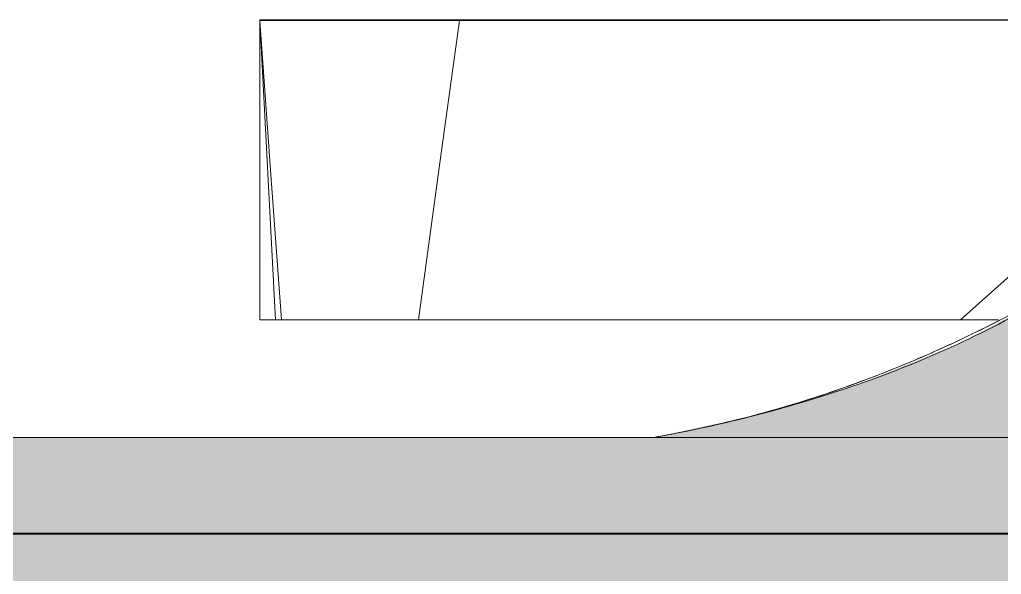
# Model space of a CAD drawing. Header units: metres. Extents: x 15 to 69.3, y -12.4 to 16.4.
# Drawn here: x 17.35642 to 17.39247, y 13.42632 to 13.44669 of the extents above; entities that cross this region are included whole.
import ezdxf

# ---------------------------------------------------------------- set-up
doc = ezdxf.new("R2010")
doc.units = ezdxf.units.M
doc.layers.add('1095_ARQ_BASE_dwg', color=7, linetype='Continuous', lineweight=5, true_color=0x767676)
doc.layers.add('A-FLOR', color=7, linetype='Continuous', lineweight=9, true_color=0x007f00)
for name, color, linetype, lineweight in [('A-WALL', 7, 'Continuous', 9), ('KIRYA - PAREDE', 7, 'Continuous', 40), ('LAYOUT-WC_COZINHA', 7, 'Continuous', 5), ('P-SANR-FIXT', 7, 'Continuous', 5)]:
    doc.layers.add(name, color=color, linetype=linetype, lineweight=lineweight)

# ---------------------------------------------------------------- blocks, each defined once
blk = doc.blocks.new('1095_ARQ_BASE_dwg_A$C245F1D6E-3610876-TÉRREO')
at = {"layer": 'LAYOUT-WC_COZINHA', "color": 253, "true_color": 0xaaaaaa, "flags": 128}
blk.add_lwpolyline([(0.08188877806289366, 0.5000000611034753), (-2.398862286412395e-08, 0.5000000611034753), (-2.398862286412395e-08, 6.110347519268089e-08), (1.19999997602302, 6.110347519268089e-08), (1.19999997602302, 0.5000000611034753)], dxfattribs=at)
blk = doc.blocks.new('1095_ARQ_BASE_dwg-3608001-TÉRREO')
at = {"layer": 'KIRYA - PAREDE', "color": 253, "true_color": 0xaaaaaa, "flags": 128}
blk.add_lwpolyline([(18.51062034051213, 14.31471375535536), (18.36062034051227, 14.31471375535536), (18.36062034051226, 13.42780630161043), (17.34083748640235, 13.42780630161043)], dxfattribs=at)
at = {"rotation": 180}
blk.add_blockref('1095_ARQ_BASE_dwg_A$C245F1D6E-3610876-TÉRREO', (17.42272626446525, 13.9278063627138), dxfattribs=at)
blk = doc.blocks.new('UT_Purificador de água para cozinha - UT_Purificador de água para cozinha-3520486-TÉRREO')
at = {"layer": 'P-SANR-FIXT'}
for p, q in [((-0.08689158107970382, -0.003545289516448975), (-0.1131827850341797, -0.003545289516448975)), ((-0.1131827850341797, -0.003545289516448975), (-0.08689158107970381, -0.003545289516448975)), ((-0.04802657360711373, -0.00354529042631783), (-0.08689158107970413, -0.003545290426317703))]:
    blk.add_line(p, q, dxfattribs=at)
at = {"layer": 'P-SANR-FIXT', "color": 8, "true_color": 0x808080}
for p, q in [((-0.04802657360711354, -0.003545290426317777), (-0.08689158107970374, -0.003545290426317777)), ((-0.08689158107970374, -0.003545290426317777), (-0.04802657360711354, -0.003545290426317777)), ((-0.04802657360711354, -0.003545289516448975), (-0.08689158107970382, -0.003545289516448975)), ((-0.08689158107970381, -0.003545289516448975), (-0.04802657360711354, -0.003545289516448975)), ((-0.04802657360711354, -0.003545290426317777), (-0.08689158107970374, -0.003545290426317777)), ((-0.08689158107970374, -0.003545290426317777), (-0.04802657360711354, -0.003545290426317777)), ((-0.07300355895716712, -0.007868283535640739), (-0.09953426450926957, -0.007868283535640739)), ((-0.07242794033645235, -0.007868282794942434), (-0.09953426291084579, -0.007868282794942434)), ((-0.09953426291084579, -0.007868282794942434), (-0.07242794033645235, -0.007868282794942434)), ((-0.09816341546622313, -0.007868282794957814), (-0.07242794033645239, -0.007868282794952393)), ((-0.07300355895716712, -0.007868283535640739), (-0.07242705827187704, -0.01885700545091228)), ((-0.07242794033645239, -0.007868282794952393), (-0.07242794033645239, -0.01887451410556713)), ((-0.07242794033645239, -0.01887451410556713), (-0.07242794033645236, -0.007868282794952393)), ((-0.07242794033645235, -0.01887451410558122), (-0.07242794033645235, -0.007868282794942436)), ((-0.07242794033645235, -0.007868282794942436), (-0.07242794033645235, -0.01887451410558122)), ((-0.07242794033645239, -0.01887451410556713), (-0.1104864730512961, -0.01887451410556713)), ((-0.1104864730834961, -0.01887451410558122), (-0.07242794033645235, -0.01887451410558122)), ((-0.07242794033645235, -0.01887451410558122), (-0.1104864730834961, -0.01887451410558122))]:
    blk.add_line(p, q, dxfattribs=at)
at = {"layer": 'P-SANR-FIXT', "color": 8, "true_color": 0x808080, "flags": 128}
for points in [[(-0.1104864730512961, -0.01887451410556713), (-0.1043250795558101, -0.0133712469195384), (-0.09816341546622313, -0.007868282794957814)], [(-0.07975861579442634, -0.0188580032400512), (-0.07900878222201294, -0.01336314338784596), (-0.07825894864959956, -0.007868283535640746)], [(-0.0732219762692854, -0.007868283535640739), (-0.07282451666467243, -0.01336265031438428), (-0.07242705706005949, -0.01885701709312784)], [(-0.07242705827187704, -0.01885700545091228), (-0.09145632285377163, -0.0188618788592997), (-0.1104855878132535, -0.01886465437888804)], [(-0.1104855878132535, -0.01886465437888804), (-0.1099989202282625, -0.01886419243819339), (-0.1077231112340795, -0.01886151552007576), (-0.09520851511960654, -0.01885727571809019), (-0.07975861579442634, -0.0188580032400512)], [(-0.07975861579442632, -0.0188580032400512), (-0.07763464632326168, -0.01885295761082548), (-0.07577611883009944, -0.01885267459602282), (-0.0744130911575251, -0.01885259076138568), (-0.07345299475759148, -0.01885264091709915), (-0.07278928399112036, -0.01885277852615734), (-0.07242705706005949, -0.01885701709312784)], [(-0.07242705706005949, -0.01885701709312784), (-0.0724271580784633, -0.01885514595699497), (-0.07242705827187704, -0.01885700545091228)]]:
    blk.add_lwpolyline(points, dxfattribs=at)
at = {"layer": 'P-SANR-FIXT'}
for centre, radius, start, end in [((-0.07843690992115478, -0.05160099076868269), 0.04879376804259318, 99.97820710918785, 109.1301361712011), ((-0.08167857834450472, -0.04225551104084814), 0.03890203384123528, 109.1301361712012, 120.595211666239)]:
    blk.add_arc(centre, radius, start, end, dxfattribs=at)
at = {"layer": 'P-SANR-FIXT', "color": 8, "true_color": 0x808080}
for points, knots in [([(-0.08689158195497321, -0.003545290426317768), (-0.08897075303380905, -0.003910589849077045), (-0.09201279566579267, -0.004664378932360393), (-0.09592954169047353, -0.00611724833168881), (-0.0987827158311291, -0.007399991307263733), (-0.1015699114485828, -0.008874724895390287), (-0.1038006452817781, -0.0102519701554928), (-0.10553368560693, -0.01137940170282938), (-0.1068189031214528, -0.01224672886114309), (-0.1080569292745206, -0.01316435838531791), (-0.1092203548801843, -0.01416240154747418), (-0.1103047322413108, -0.01524510696358444), (-0.1114359561038037, -0.01650832510937393), (-0.112168817661289, -0.01745038341750901), (-0.1125662233608735, -0.018003429833681)], [-1, -1, -1, -1, -0.8, -0.7000000000000001, -0.6000000000000001, -0.5, -0.4, -0.35, -0.3, -0.25, -0.2, -0.15, -0.1, -0.03462879112532513, -0.03462879112532513, -0.03462879112532513, -0.03462879112532513]), ([(-0.08689158195497321, -0.003545290426317768), (-0.08897075303380905, -0.003910589849077045), (-0.09201279566579267, -0.004664378932360393), (-0.09592954169047353, -0.00611724833168881), (-0.0987827158311291, -0.007399991307263733), (-0.1015699114485828, -0.008874724895390287), (-0.1038006452817781, -0.0102519701554928), (-0.10553368560693, -0.01137940170282938), (-0.1068189031214528, -0.01224672886114309), (-0.1080569292745206, -0.01316435838531791), (-0.1092203548801843, -0.01416240154747418), (-0.1103047322413108, -0.01524510696358444), (-0.1114359561038037, -0.01650832510937393), (-0.112168817661289, -0.01745038341750901), (-0.1125662233608735, -0.018003429833681)], [-1, -1, -1, -1, -0.8, -0.7000000000000001, -0.6000000000000001, -0.5, -0.4, -0.35, -0.3, -0.25, -0.2, -0.15, -0.1, -0.03462879112532513, -0.03462879112532513, -0.03462879112532513, -0.03462879112532513]), ([(-0.1124295331070585, -0.01757869375521558), (-0.1119633398738088, -0.01687787459251761), (-0.1105741171277407, -0.01523558209406911), (-0.1088654298067322, -0.01387802154773786), (-0.1077849877595296, -0.01305156706658761), (-0.105450991525274, -0.01126641765480245), (-0.1004866313827686, -0.00801876968831418), (-0.09504582118934264, -0.005692014343947233), (-0.09220311612592909, -0.004818362322241597), (-0.09133205961158736, -0.004550690086289793), (-0.08957375702106543, -0.004072252478332738), (-0.08778883591873175, -0.003703308788271118), (-0.08689158195497321, -0.003545290426317771)], [0.1542092518279925, 0.1542092518279925, 0.1542092518279925, 0.1542092518279925, 0.4148068392204414, 0.8296136784408827, 0.8298735112564297, 0.8301333440719767, 1.726778902574766, 2.623424461077555, 2.623560049970362, 2.623695638863167, 2.898253539603405, 3.172811440343643, 3.172811440343643, 3.172811440343643, 3.172811440343643]), ([(-0.1124295331070585, -0.01757869375521558), (-0.1119633398738088, -0.01687787459251761), (-0.1105741171277407, -0.01523558209406911), (-0.1088654298067322, -0.01387802154773786), (-0.1077849877595296, -0.01305156706658761), (-0.105450991525274, -0.01126641765480245), (-0.1004866313827686, -0.00801876968831418), (-0.09504582118934264, -0.005692014343947233), (-0.09220311612592909, -0.004818362322241597), (-0.09133205961158736, -0.004550690086289793), (-0.08957375702106543, -0.004072252478332738), (-0.08778883591873175, -0.003703308788271118), (-0.08689158195497321, -0.003545290426317771)], [0.1542092518279925, 0.1542092518279925, 0.1542092518279925, 0.1542092518279925, 0.4148068392204414, 0.8296136784408827, 0.8298735112564297, 0.8301333440719767, 1.726778902574766, 2.623424461077555, 2.623560049970362, 2.623695638863167, 2.898253539603405, 3.172811440343643, 3.172811440343643, 3.172811440343643, 3.172811440343643]), ([(-0.09955920572153942, -0.007868283535640744), (-0.09949707686802224, -0.007868283535640746), (-0.09939847875731286, -0.007868283535640742), (-0.09929241269436839, -0.007868283535640742), (-0.09927777624390628, -0.00786828353564074)], [-5.96449935484445, -5.96449935484445, -5.96449935484445, -5.96449935484445, -5.219185666754678, -5.102824267245401, -5.102824267245401, -5.102824267245401, -5.102824267245401]), ([(-0.09923198031557907, -0.00786828353564074), (-0.09920175773574323, -0.007868283535640742), (-0.09907814576689467, -0.00786828353564074), (-0.09886789673382437, -0.007868283535640733), (-0.09847363962245731, -0.007868283535640742), (-0.0981205830758378, -0.007868283535640735), (-0.09755969155612425, -0.007868283535640744), (-0.0969116888041806, -0.007868283535640735), (-0.09612084260577733, -0.007868283535640744), (-0.09526986405525366, -0.007868283535640746), (-0.09489794148725278, -0.007868283535640747), (-0.09464863030996488, -0.007868283535640749)], [-4.984529543553796, -4.984529543553796, -4.984529543553796, -4.984529543553796, -4.756999683898147, -4.108568982981365, -3.908595073088715, -3.484392767683999, -3.306818856644534, -3.060190462279283, -2.71727799258017, -2.635988156874568, -2.492264771776898, -2.492264771776898, -2.492264771776898, -2.492264771776898]), ([(-0.07242794033645236, -0.007868282794952393), (-0.07269079147839821, -0.007868282794942416), (-0.07375755047769103, -0.007868282794942456), (-0.07491120053556162, -0.007868282794942501), (-0.07632560751187902, -0.007868282794942574), (-0.07699170823141435, -0.007868282794942632), (-0.07812585687121198, -0.007868282794942656), (-0.0787601336041469, -0.00786828279494281), (-0.07992541784171937, -0.007868282794942772), (-0.0811064529066097, -0.007868282794942316), (-0.08230232835949444, -0.007868282794942933), (-0.08330828811045905, -0.007868282794942996), (-0.0841401133847905, -0.007868282794943093), (-0.08494977741602998, -0.00786828279494316), (-0.08578757954264155, -0.007868282794943149), (-0.08657893614059069, -0.00786828279494359), (-0.08742644728056145, -0.007868282794943341), (-0.08804092704634912, -0.007868282794943388), (-0.08849710650251937, -0.007868282794943449), (-0.08900293010083458, -0.00786828279494349), (-0.08938399749542751, -0.007868282794943518), (-0.08976475309671844, -0.00786828279494357), (-0.09005393905578386, -0.00786828279494364), (-0.09039836492401443, -0.007868282794943659), (-0.09070716766715034, -0.007868282794943702), (-0.09099478571740191, -0.007868282794943738), (-0.09129013812682865, -0.007868282794943794), (-0.09144348557721281, -0.007868282794943894), (-0.09170109482602208, -0.007868282794943848), (-0.09186553483614643, -0.007868282794943855), (-0.09210972945349423, -0.007868282794943924), (-0.09236068275518255, -0.00786828279494397), (-0.09257846923461531, -0.007868282794944026), (-0.092806813758197, -0.00786828279494407), (-0.09301483677588816, -0.007868282794944741), (-0.09321904192145959, -0.00786828279494415), (-0.0933575746860168, -0.007868282794944266), (-0.0934321904100693, -0.007868282794944026), (-0.09352721447893947, -0.007868282794944283), (-0.09359821875245218, -0.007868282794944306), (-0.09366959555259098, -0.007868282794944342), (-0.09376574040190132, -0.007868282794944385), (-0.09386810010046698, -0.007868282794944401), (-0.09400136229081538, -0.007868282794944456), (-0.09413235152646286, -0.007868282794944522), (-0.09432368363803868, -0.007868282794944623), (-0.0944924933147027, -0.00786828279494472), (-0.09463366468264006, -0.007868282794944788), (-0.0947175716707333, -0.007868282794944835), (-0.09477874174412143, -0.007868282794944866), (-0.09483120708345674, -0.007868282794944904), (-0.09487153411343537, -0.007868282794944923), (-0.09493020370621716, -0.007868282794944967), (-0.09501412944195735, -0.007868282794944994), (-0.09510372369993941, -0.007868282794945095), (-0.09521062054892106, -0.00786828279494518), (-0.09531698941373658, -0.007868282794945244), (-0.09543138857593735, -0.007868282794945348), (-0.09549987639687633, -0.007868282794945431), (-0.09556685202859136, -0.007868282794945515), (-0.09561805428466154, -0.007868282794945565), (-0.09566207641004928, -0.007868282794945622), (-0.09568959038514661, -0.007868282794945669), (-0.09571870460821667, -0.00786828279494573), (-0.09575689707861539, -0.007868282794945721), (-0.0957838771587551, -0.007868282794945777), (-0.09581559595384524, -0.00786828279494582), (-0.09585146275209823, -0.007868282794945862), (-0.09588477459122687, -0.007868282794945945), (-0.09590737773657651, -0.007868282794945978), (-0.09592169380683155, -0.007868282794946016), (-0.09594110579469857, -0.007868282794946042), (-0.09596165832342872, -0.007868282794946078), (-0.09598186962237, -0.007868282794946122), (-0.09600992752556041, -0.007868282794946177), (-0.09605145759446143, -0.007868282794946259), (-0.09610864782156309, -0.0078682827949464), (-0.09616344470984244, -0.007868282794946542), (-0.09625117860952435, -0.007868282794946769), (-0.09632057737907392, -0.007868282794946923), (-0.09640765090018968, -0.007868282794947178), (-0.09647497881222261, -0.007868282794947461), (-0.09652869205563556, -0.007868282794947494), (-0.09657608426249116, -0.007868282794947895), (-0.09660925277543961, -0.007868282794940423), (-0.09665241188741483, -0.007868282794948105), (-0.09669216718390523, -0.00786828279494829), (-0.09672296388297659, -0.007868282794948405), (-0.09676865324651056, -0.00786828279494863), (-0.09681091379520997, -0.007868282794949069), (-0.09686073353671223, -0.007868282794949092), (-0.09691241075738824, -0.007868282794949357), (-0.0969756611852647, -0.007868282794949721), (-0.0970342273538956, -0.007868282794950056), (-0.09710015034733517, -0.007868282794950457), (-0.09714591239069699, -0.00786828279495077), (-0.0972257370485028, -0.007868282794951291), (-0.09728359709727265, -0.007868282794951695), (-0.0973596456450785, -0.00786828279495229), (-0.09742028906309014, -0.007868282794952778), (-0.09751265378590925, -0.007868282794953605), (-0.09757608323164518, -0.007868282794954233), (-0.09765626108788344, -0.007868282794955097), (-0.09770835474633113, -0.007868282794955524), (-0.09777097970291912, -0.007868282794956499), (-0.09782556170794611, -0.0078682827949572), (-0.09786890140659697, -0.007868282794957795), (-0.09793736886576622, -0.007868282794958834), (-0.09798169826669084, -0.00786828279495929), (-0.09804979231521505, -0.007868282794960744), (-0.0980991406934929, -0.007868282794961486), (-0.09814484095126802, -0.007868282794962364), (-0.09816341546622326, -0.007868282794957807)], [-71.51928952507478, -71.51928952507478, -71.51928952507478, -71.51928952507478, -70.3687516003269, -66.84977882254769, -66.46867419967147, -64.17539312458626, -63.93268944440735, -61.50100742662494, -61.39670468914335, -58.82662172866351, -56.32473517861522, -56.15223603070208, -54.4132445536132, -52.67425307652442, -52.59671306003904, -50.732702000751, -49.19627012234677, -48.86869094146297, -48.02826481781645, -47.18783869416971, -46.63986725866814, -46.34741257052296, -45.50698644687634, -45.36166582682877, -44.82264718015678, -44.1383079134371, -44.08346439498952, -43.50716208752867, -43.45396864671754, -42.93085978006771, -42.76962937999786, -42.35455747260676, -41.79711754784778, -41.77825516514591, -41.30898572265721, -40.8397162801685, -40.82460571569757, -40.65548252718943, -40.48635933868128, -40.3704468376798, -40.31354666990792, -40.14073400113445, -39.9011773951911, -39.80693219569949, -39.47313039026465, -39.23430044178409, -38.80990337957488, -38.56742348837707, -38.45145126780941, -38.33547904724174, -38.21697685297333, -38.146676368885, -38.09847465870492, -37.86957797725477, -37.64068129580463, -37.54022665783526, -37.18588908281099, -36.93377694678576, -36.73109686981734, -36.67443656877784, -36.41509619077004, -36.31523834519121, -36.29277327003879, -36.17045034930754, -36.04812742857618, -35.92580450784494, -35.89937982056519, -35.72154329923575, -35.54370677790633, -35.52433227015577, -35.4598267324279, -35.37594668694936, -35.29206664147083, -35.2081865959924, -35.12286003246638, -34.9328865185057, -34.65758644101889, -34.31991555708782, -34.10698628604536, -33.25812273560378, -33.08201125934912, -32.40925918516218, -31.84410696161043, -31.83906711086456, -31.26887503656683, -31.01259143836488, -30.6986829622691, -30.1810759151191, -30.12849088797137, -29.34956039187333, -28.879898052431, -28.51804486862754, -27.63130521689051, -26.69721225490875, -26.38271238135002, -25.13411954580965, -24.87637964118983, -23.05554702747081, -22.55574142324335, -21.23471441375201, -19.97736330067718, -17.4746456047428, -17.31129414994122, -14.64522499920515, -13.71457679573383, -12.3828830718932, -10.12054114458112, -9.826627480384197, -5.93867816503456, -5.595857289957081, -2.639487390124927, -0.5992569040678533, -0.5992569040678533, -0.5992569040678533, -0.5992569040678533]), ([(-0.09455032430727615, -0.007868283535640749), (-0.09409084317430863, -0.00786828353564075), (-0.09338497300259674, -0.007868283535640756), (-0.09113522255395454, -0.007868283535640752), (-0.08863604883358418, -0.007868283535640756), (-0.08501055928938626, -0.007868283535640742), (-0.08258446350444638, -0.007868283535640735), (-0.0800794436698654, -0.007868283535640737), (-0.07888639570294566, -0.007868283535640747), (-0.07825894864959959, -0.007868283535640747)], [-2.473488809173816, -2.473488809173816, -2.473488809173816, -2.473488809173816, -2.211785851469852, -2.102095724977668, -1.36338124066042, -1.095212052212116, -0.5149766298509872, -0.2900767495011811, 0, 0, 0, 0]), ([(-0.07825894864959956, -0.007868283535640746), (-0.0782142073544703, -0.007868283535640746), (-0.07744779765531193, -0.007868283535640761), (-0.07666237659911548, -0.007868283535640758), (-0.07578996212664536, -0.007868283535640735), (-0.0751393073814653, -0.007868283535640765), (-0.07424491969772958, -0.007868283535640749), (-0.07358543484820587, -0.007868283535640735), (-0.07330119242984658, -0.007868283535640737), (-0.07322197626928538, -0.007868283535640739)], [-1.327273358098549, -1.327273358098549, -1.327273358098549, -1.327273358098549, -1.306588888563846, -0.9711483762748987, -0.924187908109598, -0.7782180249575132, -0.5386331528762058, -0.1977373670438007, 0, 0, 0, 0]), ([(-0.0732219762692854, -0.007868283535640739), (-0.07318851760571336, -0.007868283535640746), (-0.07306192536188422, -0.007868283535640754), (-0.07293325865047628, -0.007868283535640713), (-0.07306607540157459, -0.007868283535640746), (-0.07300411637810496, -0.007868283535640739), (-0.07300355895716712, -0.00786828353564074)], [-3.034780900325432, -3.034780900325432, -3.034780900325432, -3.034780900325432, -2.951262234529567, -2.669888756390695, -1.807188412274908, 0, 0, 0, 0]), ([(-0.07242794033645239, -0.01887451410556713), (-0.07281138022660864, -0.01887451410556363), (-0.07436759052873282, -0.01887451410555296), (-0.07605080888842444, -0.01887451410555298), (-0.07811482973478094, -0.01887451410555308), (-0.07908697223937093, -0.01887451410555311), (-0.08074241491129622, -0.01887451410555317), (-0.08166835099382111, -0.01887451410555361), (-0.08336972025777017, -0.01887451410555316), (-0.08509435633026943, -0.01887451410555758), (-0.08684129907744821, -0.0188745141055534), (-0.08831112394833777, -0.0188745141055535), (-0.08952670608957845, -0.01887451410555394), (-0.09071026133696755, -0.01887451410555364), (-0.09193515456512047, -0.01887451410555367), (-0.09309234969078546, -0.01887451410555344), (-0.09433198813866382, -0.01887451410555387), (-0.09523089703585724, -0.0188745141055539), (-0.09589828425264692, -0.01887451410555398), (-0.09663857607583612, -0.01887451410555402), (-0.09719663108816108, -0.01887451410555406), (-0.09775453622875704, -0.01887451410555412), (-0.09817863483096999, -0.01887451410555414), (-0.0986843587057473, -0.01887451410555417), (-0.0991381968376629, -0.01887451410555428), (-0.09956182644871904, -0.01887451410555428), (-0.09999767297835459, -0.01887451410555431), (-0.1002243457524014, -0.01887451410555436), (-0.1006059508958085, -0.01887451410555434), (-0.100850028903757, -0.01887451410555439), (-0.1012135949149495, -0.01887451410555442), (-0.1015882476961157, -0.01887451410555448), (-0.101915345628365, -0.01887451410555455), (-0.1022598668417394, -0.01887451410555458), (-0.102574975839206, -0.01887451410555777), (-0.1028879113049528, -0.01887451410555456), (-0.1031019016806386, -0.01887451410555472), (-0.1032175143523013, -0.01887451410555378), (-0.1033658534209764, -0.01887451410555473), (-0.1034773564491357, -0.01887451410555474), (-0.1035899430823868, -0.01887451410555476), (-0.1037425800784496, -0.01887451410555481), (-0.1039068622251178, -0.01887451410555483), (-0.1041227203717866, -0.01887451410555484), (-0.1043374601358255, -0.01887451410555492), (-0.1046561909915086, -0.01887451410555498), (-0.1049428698706169, -0.01887451410555508), (-0.1051866041406417, -0.01887451410555514), (-0.1053326983056373, -0.01887451410555517), (-0.1054396276475755, -0.0188745141055552), (-0.1055317806044472, -0.01887451410555524), (-0.1056027657136337, -0.01887451410555527), (-0.105706204762652, -0.01887451410555532), (-0.1058548160236184, -0.01887451410555523), (-0.1060147225762414, -0.01887451410555542), (-0.106206781303669, -0.01887451410555554), (-0.1063997862212727, -0.01887451410555564), (-0.1066112277915924, -0.01887451410555574), (-0.1067399388591052, -0.01887451410555581), (-0.1068674017368985, -0.01887451410555592), (-0.106966515982783, -0.01887451410555598), (-0.1070538644962032, -0.01887451410555604), (-0.1071090317540845, -0.01887451410555611), (-0.1071681855850803, -0.01887451410555621), (-0.1072467513677721, -0.01887451410555617), (-0.1073026442426961, -0.01887451410555627), (-0.1073683082045547, -0.01887451410555626), (-0.1074424050979662, -0.01887451410555656), (-0.1075097460120294, -0.01887451410555646), (-0.1075543601618997, -0.01887451410555652), (-0.107582293693357, -0.01887451410555662), (-0.1076192125037805, -0.01887451410555663), (-0.1076574049741795, -0.01887451410555663), (-0.1076941399165124, -0.0188745141055567), (-0.1077441811249214, -0.01887451410555678), (-0.107816063990271, -0.01887451410555691), (-0.107911150409408, -0.01887451410555709), (-0.1079984369023602, -0.01887451410555728), (-0.108133475206692, -0.01887451410555764), (-0.1082343584385164, -0.01887451410555784), (-0.1083566997332766, -0.01887451410555825), (-0.1084483026729523, -0.01887451410555856), (-0.1085193174831919, -0.01887451410555883), (-0.1085813132015094, -0.01887451410555921), (-0.1086241992011366, -0.01887451410551504), (-0.1086796127199015, -0.01887451410555957), (-0.1087305054315411, -0.01887451410555985), (-0.1087699356641611, -0.01887451410556006), (-0.1088286140970092, -0.01887451410556034), (-0.1088831853774207, -0.01887451410556074), (-0.1089471168972789, -0.01887451410556104), (-0.1090128258983485, -0.01887451410556145), (-0.1090916521302345, -0.01887451410556196), (-0.1091625970649265, -0.01887451410556246), (-0.109240988269586, -0.01887451410556304), (-0.1092940850013767, -0.01887451410556347), (-0.1093848119859788, -0.01887451410556426), (-0.1094485786240289, -0.01887451410556484), (-0.1095304422299554, -0.01887451410556572), (-0.1095945861478978, -0.01887451410556644), (-0.1096906458332993, -0.01887451410556765), (-0.1097558918826076, -0.0188745141055685), (-0.109838422437766, -0.01887451410556974), (-0.1098921439958372, -0.01887451410556992), (-0.1099596817952738, -0.0188745141055718), (-0.1100205372303749, -0.01887451410557283), (-0.1100722578519043, -0.01887451410557378), (-0.110157228971476, -0.01887451410557529), (-0.1102160317033754, -0.01887451410557575), (-0.1103082444383829, -0.01887451410557801), (-0.1103813617417735, -0.01887451410557956), (-0.1104513912736437, -0.01887451410558072), (-0.1104842032447543, -0.01887451410558131), (-0.1104864730512961, -0.01887451410556712)], [-71.51928952507478, -71.51928952507478, -71.51928952507478, -71.51928952507478, -70.3687516003269, -66.84977882254769, -66.46867419967147, -64.17539312458626, -63.93268944440735, -61.50100742662494, -61.39670468914335, -58.82662172866351, -56.32473517861522, -56.15223603070208, -54.4132445536132, -52.67425307652442, -52.59671306003904, -50.732702000751, -49.19627012234677, -48.86869094146297, -48.02826481781645, -47.18783869416971, -46.63986725866814, -46.34741257052296, -45.50698644687634, -45.36166582682877, -44.82264718015678, -44.1383079134371, -44.08346439498952, -43.50716208752867, -43.45396864671754, -42.93085978006771, -42.76962937999786, -42.35455747260676, -41.79711754784778, -41.77825516514591, -41.30898572265721, -40.8397162801685, -40.82460571569757, -40.65548252718943, -40.48635933868128, -40.3704468376798, -40.31354666990792, -40.14073400113445, -39.9011773951911, -39.80693219569949, -39.47313039026465, -39.23430044178409, -38.80990337957488, -38.56742348837707, -38.45145126780941, -38.33547904724174, -38.21697685297333, -38.146676368885, -38.09847465870492, -37.86957797725477, -37.64068129580463, -37.54022665783526, -37.18588908281099, -36.93377694678576, -36.73109686981734, -36.67443656877784, -36.41509619077004, -36.31523834519121, -36.29277327003879, -36.17045034930754, -36.04812742857618, -35.92580450784494, -35.89937982056519, -35.72154329923575, -35.54370677790633, -35.52433227015577, -35.4598267324279, -35.37594668694936, -35.29206664147083, -35.2081865959924, -35.12286003246638, -34.9328865185057, -34.65758644101889, -34.31991555708782, -34.10698628604536, -33.25812273560378, -33.08201125934912, -32.40925918516218, -31.84410696161043, -31.83906711086456, -31.26887503656683, -31.01259143836488, -30.6986829622691, -30.1810759151191, -30.12849088797137, -29.34956039187333, -28.879898052431, -28.51804486862754, -27.63130521689051, -26.69721225490875, -26.38271238135002, -25.13411954580965, -24.87637964118983, -23.05554702747081, -22.55574142324335, -21.23471441375201, -19.97736330067718, -17.4746456047428, -17.31129414994122, -14.64522499920515, -13.71457679573383, -12.3828830718932, -10.12054114458112, -9.826627480384197, -5.93867816503456, -5.595857289957081, -2.639487390124927, -0.1826737138231778, 0, 0, 0, 0])]:
    blk.add_open_spline(points, degree=3, knots=knots, dxfattribs=at)

msp = doc.modelspace()

# ---------------------------------------------------------------- hatches: boundary and pattern name
at = {"layer": 'A-FLOR', "true_color": 0x464646}
h = msp.add_hatch(color=49, dxfattribs=at)
h.paths.add_polyline_path([(18.19232617459992, 13.25172109348721), (18.19125723503447, 13.25260927135536), (18.19156636953614, 13.25234058960095)])
h.paths.add_polyline_path([(18.15901796312708, 13.32089163646863), (18.16008690269254, 13.3200034585927), (18.15977776819086, 13.32027214034713)])
h.paths.add_polyline_path([(18.36062034051212, 11.92780630161017), (18.36062034051213, 12.22780630161017), (18.51062034051213, 12.22780630161017), (18.51062034051211, 13.27780630161043), (18.36462034051226, 13.27780630161043), (18.36602034051226, 13.27640630161043), (18.37872034051195, 13.27640630161043), (18.37982034051226, 13.27534630161044), (18.38764664467355, 13.27417710640565), (18.39441300941091, 13.27122513630078), (18.39985974669109, 13.26704570778926), (18.40445792329332, 13.2609483447148), (18.40726775245156, 13.25378618104348), (18.40831085028186, 13.24685011222689), (18.40922034051226, 13.24558487112113), (18.40922034051226, 13.23320630161044), (18.41062034051226, 13.23180630161044), (18.41062034051226, 13.22780630161044), (18.40662034051226, 13.22780630161044), (18.40662034051226, 13.15980630161043), (18.41062034051226, 13.15980630161043), (18.4103699877675, 13.15580630161044), (18.40899057202805, 13.15440630161044), (18.40899057202805, 13.13809879241109), (18.40814783484856, 13.13720630161044), (18.40814783484856, 13.13639764868963), (18.40866549172195, 13.13543890983363), (18.41005811664603, 13.13207681585462), (18.41062034051226, 13.12780630161043), (18.41005811664603, 13.12353578736624), (18.40814783484856, 13.11840630161044), (18.40918651322681, 13.11730630161044), (18.40918651322681, 13.10100800953767), (18.4103699877675, 13.09980630161044), (18.41062034051226, 13.09580630161044), (18.40662034051226, 13.09580630161044), (18.40662034051226, 13.01267345524163), (18.41062034051226, 13.01267345524163), (18.4103699877675, 13.00867345524163), (18.40899057202805, 13.00727345524163), (18.40899057202805, 12.99096594604228), (18.40814783484856, 12.99007345524163), (18.40819433475903, 12.98920420245767), (18.40874834278905, 12.98810604329497), (18.41005811664603, 12.98494396948581), (18.41062034051226, 12.98067345524162), (18.40971085028186, 12.97551211505918), (18.40961881928306, 12.97502022415034), (18.40846290237281, 12.97255175306414), (18.40814783484856, 12.97127345524163), (18.40918651322681, 12.97017345524163), (18.40918651322681, 12.95387516316886), (18.4103699877675, 12.95267345524163), (18.41062034051226, 12.94867345524163), (18.40662034051226, 12.94867345524163), (18.40676214283371, 12.91417345524162), (18.41062034051225, 12.91417345524162), (18.41062034051225, 12.91017345524162), (18.40922034051225, 12.90877345524163), (18.40922034051225, 12.89607345524163), (18.4081603405121, 12.89497345524176), (18.40692789750009, 12.88699445736596), (18.40404811972012, 12.88039244306516), (18.39985974669109, 12.8749340490628), (18.3935441052714, 12.8702454586096), (18.3866002199453, 12.86752604330233), (18.37966415112871, 12.86648294547203), (18.37872034051226, 12.86557345524162), (18.36602034051226, 12.86557345524162), (18.36462034051226, 12.86417345524162), (18.36062034051234, 12.86417345524162), (18.36062034051234, 12.8606734552416), (18.35562034051234, 12.8606734552416), (18.35562034051234, 12.87137969000953), (18.34362034051233, 12.87137969000953), (18.34349327561078, 12.87367345524123), (18.3338330090854, 12.87367345524123), (18.33836590254137, 12.87003674352319), (18.34366553337339, 12.86309319590125), (18.34721030764816, 12.85411303751954), (18.34832139973364, 12.84567345524162), (18.34816088105288, 12.51445419481211), (18.34689349517403, 12.50604670373995), (18.34344348162578, 12.49792739685547), (18.33758231149245, 12.49055039616506), (18.33074114039326, 12.48532932160188), (18.32176098201155, 12.48178454732711), (18.31210213930412, 12.48067345524163), (18.26076944952259, 12.48083397392238), (18.24683590932625, 12.48398891282809), (18.23971792837221, 12.48903446823205), (18.23661517579826, 12.49141253081223), (18.23523695113858, 12.49259505094403), (18.23396764219156, 12.49467381991606), (17.93178348436136, 12.49467381991606), (17.89420769626425, 12.49850088555499), (17.87173266931631, 12.50476648697895), (17.84856150605087, 12.51425312792488), (17.82792361853348, 12.52626030063989), (17.80806948348253, 12.54172566771568), (17.79079307859137, 12.5594575732126), (17.78689069692459, 12.56418950879353), (17.77835354652183, 12.57478739248599), (17.76812910495143, 12.59007298533625), (17.7659245685029, 12.59370501595659), (17.75971709966566, 12.60585931198199), (17.75552760994798, 12.61559254735823), (17.75052704328091, 12.63023190818269), (17.74857911793815, 12.63673548643365), (17.74605110933101, 12.6482515875161), (17.74445289825297, 12.65797013679524), (17.74334513152272, 12.67348017585073), (17.7429803035212, 12.68098365685273), (17.74368380126224, 12.69545468126682), (17.74466269385368, 12.70470702898521), (17.74761327840366, 12.71992167162986), (17.74958459583044, 12.72832938161866), (17.75368796770961, 12.74095933617091), (17.75744500782605, 12.75041395171698), (17.76510231694579, 12.76597146972038), (17.7674452203564, 12.77027059806742), (17.77394685495139, 12.78043004090634), (17.78082062989371, 12.78976002464509), (17.78905857574428, 12.79972543789688), (17.79322950483108, 12.80481325600087), (17.80954308516823, 12.82063424686142), (17.82910648428501, 12.83586025882891), (17.84995454068832, 12.84784838985527), (17.8720414824571, 12.85666772106806), (17.89599620231362, 12.86325475165249), (17.9123669478364, 12.86499468998626), (17.93218390245199, 12.86667309056719), (18.23406772883644, 12.86667309056719), (18.23560103555796, 12.86907904424312), (18.24188615961932, 12.87387563571922), (18.24425740521861, 12.87567373073838), (18.24751043047859, 12.8776634758905), (18.26208293589893, 12.88067345524163), (18.28929973744657, 12.88090357156632), (18.29498372674973, 12.88475042330354), (18.30092816261241, 12.886979838198), (18.30672549090035, 12.88767345524123), (18.34362034051233, 12.88767345524123), (18.34362034051233, 12.88996722047358), (18.35562034051234, 12.88996722047358), (18.35562034051234, 12.9006734552416), (18.36062034051234, 12.9006734552416), (18.36062034051234, 12.89717345524163), (18.36462034051226, 12.89717345524163), (18.36617714402727, 12.89577345524163), (18.37872034051226, 12.89577345524163), (18.37982034051226, 12.89471345524163), (18.38000418827537, 12.89478960747851), (18.38008034051226, 12.89497345524162), (18.37902034051225, 12.89607345524163), (18.37902034051225, 12.90877345524163), (18.37762034051225, 12.91017345524162), (18.37762034051225, 12.91417345524162), (18.38162034051226, 12.91417345524162), (18.38162034051226, 12.94867345524163), (18.37762034051226, 12.94867345524163), (18.37787069325702, 12.95267345524163), (18.37924945120595, 12.95407345524163), (18.37895809689235, 12.96580256593532), (18.37872034051226, 12.96557345524163), (18.36590083122585, 12.96568493130818), (18.36462034051226, 12.96442452676411), (18.36062034051238, 12.96417345524163), (18.36062034051238, 12.95517345524165), (18.34712034051235, 12.95517345524165), (18.3460343251969, 12.9556926956067), (18.34577912837871, 12.95654550753184), (18.34562034051235, 12.95890808198669), (18.34549962211514, 12.96567345524164), (18.28384700617818, 12.96567345524164), (18.28384700617818, 12.97367345524166), (18.28131991848965, 12.97356113725521), (18.28131991848965, 12.97279887424897), (18.27957219610745, 12.97279887424897), (18.27937635808475, 12.96214938890984), (18.27846483750536, 12.96073427136205), (18.27752553068381, 12.96001486100058), (18.27732769112155, 12.95988339173182), (18.2757361843927, 12.95943635513487), (18.27441919785038, 12.95943635513487), (18.27381627661319, 12.95952876687057), (18.27262985155927, 12.96001486100058), (18.27169054473772, 12.96073427136205), (18.27099439705528, 12.96169909365883), (18.27061501786944, 12.96301285205339), (18.2705791439551, 12.96369140443431), (18.27057769112154, 12.97279887424897), (18.26964382984379, 12.97301876768121), (18.26937811873831, 12.9737124401807), (18.26937811873831, 12.97279887424897), (18.26764978524562, 12.97301876768121), (18.26709052488867, 12.97841758825468), (18.2671546310972, 12.98335864098526), (18.2676793522961, 12.98854803623417), (18.26937811873831, 12.98832406683541), (18.26953187133595, 12.98802053932974), (18.26972386450783, 12.98854803623417), (18.27058594919514, 12.98854803623417), (18.27080982823184, 13.01117345524165), (18.27957769112154, 13.01117345524165), (18.27977657645472, 12.9885267661002), (18.28131991848965, 12.98840993016144), (18.28131991848965, 12.98767345524166), (18.28384700617818, 12.98767345524166), (18.28384700617818, 12.99567345524164), (18.31172137593004, 12.99585140619837), (18.32644972531263, 13.04171844954506), (18.32092513433258, 13.04179473495564), (18.32009301496169, 13.04227001510274), (18.3196229002399, 13.04295664107378), (18.31950954214067, 13.04357474551935), (18.31950952153893, 13.04667345524163), (18.30323137218188, 13.04667345524163), (18.30175423024972, 13.04743854087053), (18.30054189823944, 13.04921168317935), (18.29960300749234, 13.05169812134614), (18.29885900527558, 13.05526584623677), (18.29853413974741, 13.05865138088385), (18.29853413974741, 13.06269552959941), (18.29885900527558, 13.06608106424649), (18.29931121525838, 13.06853695098865), (18.30003057745714, 13.07098807195814), (18.30138186097499, 13.0734574008414), (18.30205980000033, 13.0742224864703), (18.30323137218188, 13.07467345524163), (18.31950954214067, 13.07467345524163), (18.3196229002399, 13.07839025951858), (18.32009301496169, 13.07907692351572), (18.32092513433258, 13.07955220639527), (18.32183161660047, 13.0796284609382), (18.35948810799064, 13.079430398674), (18.36018400347734, 13.07887544054192), (18.3606203405124, 13.0776284609382), (18.3606203405124, 13.04371844954506), (18.35986732011612, 13.04215478658013), (18.35906538238032, 13.0417685937207), (18.3586203405124, 13.04171844954506), (18.33866828134763, 13.04171844954506), (18.33039676858469, 13.01512750638762), (18.32733863524445, 13.00627140455879), (18.32408196799733, 12.99567345524164), (18.34562034051235, 12.99567345524164), (18.34580304643784, 13.00492539640714), (18.34609445080782, 13.0057485178125), (18.34712034051235, 13.00617345524161), (18.36062034051238, 13.00617345524161), (18.36062034051238, 12.99717345524163), (18.36462034051226, 12.99692238371914), (18.36602034051226, 12.99554434454793), (18.37872034051226, 12.99577345524163), (18.37910736266046, 12.99554434454793), (18.37905416779771, 13.00747232036287), (18.37787069325702, 13.00867345524163), (18.37762034051226, 13.01267345524163), (18.38162034051226, 13.01267345524163), (18.38162034051226, 13.09580630161044), (18.37762034051226, 13.09580630161044), (18.37787069325702, 13.09980630161044), (18.37924945120595, 13.10120630161044), (18.37905416779771, 13.11154525997526), (18.35901034051226, 13.11053278073575), (18.35901034051226, 13.09497332495352), (18.35648195848071, 13.09497332495352), (18.34939796063929, 13.1091620759251), (18.33412314767907, 13.1091620759249), (18.33412314767907, 13.10510606723815), (18.29012314767908, 13.10510606723812), (18.28459730155222, 13.11592052078006), (18.28321388841039, 13.12170630161045), (18.27989530995778, 13.12170630161045), (18.27989530995778, 13.13390630161045), (18.28322786745051, 13.13390630161045), (18.28344298609286, 13.13519014594776), (18.28513556269796, 13.14114916459806), (18.29012314767908, 13.15050653598275), (18.33412314767907, 13.15050653598272), (18.33412314767907, 13.14645052729596), (18.34939796063947, 13.14645052729612), (18.35648195848071, 13.16063927826734), (18.35901034051226, 13.16063927826734), (18.35901034051226, 13.14507982248512), (18.37912423810045, 13.14406380376555), (18.37905416779771, 13.15460516673168), (18.37787069325702, 13.15580630161044), (18.37762034051226, 13.15980630161043), (18.38162034051226, 13.15980630161043), (18.38148119843488, 13.22780630161044), (18.37762034051226, 13.22780630161044), (18.37762034051226, 13.23180630161044), (18.37902034051226, 13.23320630161044), (18.37902034051226, 13.24590630161044), (18.38008034051226, 13.24700630161044), (18.38000418827537, 13.24719014937355), (18.37982034051225, 13.24726630161044), (18.37872034051226, 13.24620630161043), (18.36602034051226, 13.24620630161043), (18.36462034051226, 13.24480630161043), (18.36062034051226, 13.24480630161043), (18.36062034051226, 13.24880630161044), (18.22583680752527, 13.248664499289), (18.22583680752527, 13.24480630161045), (18.22183680752552, 13.24480630161045), (18.22043680752527, 13.24620630161045), (18.20773680752539, 13.24620630161045), (18.20663680752527, 13.24726630161044), (18.19567402086053, 13.2494768095034), (18.19277843002289, 13.25136697294966), (18.18993875163428, 13.25331631850477), (18.18642982863788, 13.2555979784948), (18.18499934002097, 13.25562446902474), (18.17601908389989, 13.26460472514581), (18.17403918491257, 13.26460472514581), (18.17121075778783, 13.26743315227056), (18.17403918491257, 13.2702615793953), (18.15947668815993, 13.28452288589827), (18.15670046785356, 13.28194344220482), (18.15397042903528, 13.28497465701429), (18.15397042903528, 13.28665338001043), (18.14499017291421, 13.2956336361315), (18.14503992683344, 13.29723902496934), (18.14483763238244, 13.29726642833763), (18.14467889274407, 13.29723902496934), (18.14360733020174, 13.29620642833762), (18.13090733020169, 13.29620642833762), (18.12950733020173, 13.29480642833762), (18.12550733020174, 13.29480642833762), (18.12550733020174, 13.29880642833763), (16.81983848848221, 13.29880642833764), (16.81983848848221, 13.29480642833764), (16.81583848848222, 13.2950567810824), (16.81443848848221, 13.29643553903133), (16.79943848848221, 13.29643553903133), (16.79833848848221, 13.29747976157134), (16.76648848848221, 13.29700642833764), (16.76754848848221, 13.29590642833764), (16.76731937778852, 13.28320642833763), (16.76869741695972, 13.28180642833764), (16.76894848848221, 13.27780642833764), (16.73701941752033, 13.27780642833763), (16.73619228008479, 13.2703469669472), (16.73562044757375, 13.26291823606307), (16.73412213877046, 13.26108956777747), (16.73347491472707, 13.26084744586323), (16.7214984884822, 13.26084744586323), (16.7214984884822, 13.22759481760304), (16.87679743978739, 13.22742380741947), (16.88445980565029, 13.22621915325904), (16.89147117386468, 13.22331494945385), (16.89852925811727, 13.21766223383736), (16.90316399109797, 13.21162213222056), (16.90635534713445, 13.20391751719492), (16.90744385924716, 13.19564944683809), (16.9072734883786, 12.91924751791762), (16.90606819490316, 12.91158029597505), (16.90316399109797, 12.90456892776066), (16.89751127548147, 12.89751084350807), (16.89147117386468, 12.89287611052737), (16.88376655883904, 12.88968475449088), (16.8754984884822, 12.88859624237818), (16.52804239106502, 12.88876725256176), (16.52038002520212, 12.88997190672218), (16.51336865698773, 12.89287611052738), (16.50631057273515, 12.89852882614387), (16.50167583975445, 12.90456892776066), (16.49848448371796, 12.9122735427863), (16.49739597160526, 12.92054161314314), (16.49756714767858, 13.19694965820102), (16.49877163594925, 13.20461076400617), (16.50167583975445, 13.21162213222057), (16.50732855537095, 13.21868021647315), (16.51336865698774, 13.22331494945385), (16.52107327201338, 13.22650630549034), (16.52934134237021, 13.22759481760304), (16.68339848848221, 13.22759481760304), (16.68337825137978, 13.26084744586323), (16.67114086916152, 13.26094092244959), (16.67017787319395, 13.26157049888645), (16.66927652939066, 13.26291823606302), (16.6682927673445, 13.27459834753011), (16.66787755944408, 13.27780642833763), (16.73594848848221, 13.27780642833764), (16.7361995600047, 13.28180642833764), (16.7375775991759, 13.28320642833764), (16.73734848848221, 13.29590642833764), (16.7384084884821, 13.29700642833767), (16.73837532116569, 13.30277460344512), (16.73786300850525, 13.30377118237137), (16.73639724800097, 13.30789776137747), (16.73619884122698, 13.30868599874699), (16.73619884122698, 13.30940481044705), (16.73594848848222, 13.31130642833764), (16.73651071234845, 13.31557694258183), (16.73840848848221, 13.31988147771859), (16.74147157680269, 13.32350341457454), (16.74184495916103, 13.3239482306591), (16.74391774126617, 13.32538042258441), (16.74501590042887, 13.32593443061443), (16.74817797423803, 13.32724420447141), (16.75244848848221, 13.32780642833763), (16.75760982866466, 13.32689693810724), (16.7581234886571, 13.32679234478885), (16.7605701906597, 13.32564899019819), (16.76103077666712, 13.32534087380802), (16.79045233684059, 13.32523686036406), (16.79854565137586, 13.32532950521933), (16.79943848848221, 13.32617731764394), (16.81443848848221, 13.32617731764394), (16.81583848848221, 13.32755607559287), (16.81983848848221, 13.32780642833763), (16.81983848848221, 13.32380642833764), (18.12550733020174, 13.32394823065908), (18.12550733020174, 13.32780642833762), (18.12950733020148, 13.32780642833762), (18.13090733020173, 13.32640642833762), (18.14360733020174, 13.32640642833762), (18.14470733020173, 13.32534642833763), (18.15592109256421, 13.32299141427692), (18.15856570770411, 13.32124575699841), (18.16140538609272, 13.31929641144331), (18.16491430908913, 13.31701475145328), (18.16634479770605, 13.31698826092333), (18.17532505382711, 13.30800800480227), (18.17730495281443, 13.30800800480226), (18.18013337993918, 13.30517957767752), (18.17730495281443, 13.30235115055277), (18.19171685444224, 13.28793924892497), (18.19464366987344, 13.29066928774325), (18.19737370869173, 13.28763807293379), (18.19737370869173, 13.28595934993765), (18.2063539648128, 13.27697909381657), (18.20630421089356, 13.27537370497874), (18.20650650534457, 13.27534630161045), (18.20666524498293, 13.27537370497874), (18.20773680752527, 13.27640630161045), (18.22043680752531, 13.27640630161045), (18.22183680752527, 13.27780630161045), (18.21062034051211, 13.27780630161045), (18.21062034051211, 13.42780630161043), (18.51062034051211, 13.42780630161043), (18.51062034051213, 15.4278063016105), (18.21062034051213, 15.4278063016105), (18.21062034051213, 15.5778063016105), (15.36062034051217, 15.57780630161052), (15.36062034051217, 15.27780630161052), (15.21062034051217, 15.27780630161052), (15.21062034051215, 13.42780630161046), (15.51062034051215, 13.42780630161046), (15.51062034051215, 13.27780630161046), (15.21062034051215, 13.27780630161046), (15.21062034051214, 12.2278063016102), (15.36062034051214, 12.2278063016102), (15.36062034051214, 11.92780630161019), (18.12053381145263, 11.92780630161017)])
h.paths.add_polyline_path([(18.3486819686926, 13.05479836925893), (18.34858929206049, 13.05487338350104), (18.34864917787853, 13.05479836925893)])
h.paths.add_polyline_path([(18.34867262684795, 13.06646466620957), (18.34855769915458, 13.06654854122433), (18.34864917787853, 13.06646715947791)])
h.paths.add_polyline_path([(18.22669565478736, 13.27380630161044), (18.36062034051226, 13.27394810393189), (18.36062034051226, 13.27780630161043), (18.22583680752527, 13.27780630161045), (18.22583680752527, 13.27380630161044)])
h.paths.add_polyline_path([(17.17542091279524, 13.37780617488326), (17.17542091279524, 13.38180617488326), (16.85651034051234, 13.3816643725618), (16.85651034051234, 13.37780617488326), (16.85251034051235, 13.37780617488326), (16.85111034051235, 13.37920617488326), (16.83841034051234, 13.37920617488326), (16.83731034051235, 13.38026617488326), (16.8295058424066, 13.3814263377241), (16.82314034051235, 13.38406301494001), (16.8168996781623, 13.38906825932835), (16.81257739305602, 13.39489436247131), (16.80986292863014, 13.40182629501652), (16.80882112588756, 13.40876102024861), (16.80791034051236, 13.40970617488327), (16.80791034051236, 13.42240617488326), (16.80651034051236, 13.42380617488326), (16.80651034051236, 13.42780617488327), (16.5942262884479, 13.42780630161043), (16.5942262884479, 13.88280630161043), (17.05122628844788, 13.88280630161043), (17.05122628844787, 13.42780630161043), (16.83951034051235, 13.42780617488326), (16.83951034051235, 13.42380617488326), (16.83811034051235, 13.42240617488326), (16.83811034051235, 13.40970617488327), (16.8370503405125, 13.40860617488313), (16.83712649274923, 13.40842232712015), (16.83731034051235, 13.40834617488326), (16.83841034051234, 13.40940617488327), (16.85111034051235, 13.40940617488327), (16.85251034051234, 13.41080617488326), (16.85651034051234, 13.41080617488326), (16.85651034051234, 13.40680617488326), (17.17542091279524, 13.40680617488326), (17.17542091279524, 13.41080617488326), (17.17942091279524, 13.41055582213849), (17.18082091279524, 13.40917706418957), (17.19582091279523, 13.40917706418957), (17.19692091279524, 13.40813284164955), (17.22660174883425, 13.40834533677057), (17.22553739192055, 13.42941617488325), (17.20997793613833, 13.42941617488325), (17.20997793613833, 13.43135159203664), (17.20591932125372, 13.43135159203664), (17.20046450255176, 13.43267813065877), (17.19838354888637, 13.43330807855014), (17.19477616543374, 13.4347652927901), (17.1913323760586, 13.43657554234614), (17.184706535984, 13.44089922722448), (17.18206227669357, 13.44325263822986), (17.17996626830702, 13.44610525096186), (17.16961092997009, 13.45518592821057), (17.16813069912926, 13.45899001247943), (17.16813069912926, 13.61823043437587), (17.16776106289555, 13.63144025639913), (17.16797073012103, 13.64465548874961), (17.16832929827473, 13.65125058223818), (17.16894888897698, 13.65782629030694), (17.16990409941485, 13.66435567804909), (17.17126850819922, 13.6708119710983), (17.17395047839015, 13.68036505099344), (17.1772740820731, 13.68971427332187), (17.18119093054055, 13.69883482450045), (17.18565016763423, 13.70770282090664), (17.19075254804219, 13.71628431641654), (17.19368093045456, 13.72030651823581), (17.19701491508727, 13.72399949501571), (17.20078925859418, 13.72717821192509), (17.20504185520178, 13.72968127648504), (17.20959108993656, 13.73171050405866), (17.21424834746668, 13.73347777696226), (17.22371844910003, 13.73640806893057), (17.23336647037824, 13.73868515509071), (17.24313330876127, 13.74045136989361), (17.25295940428601, 13.7418508317432), (17.26281232916737, 13.74292031069755), (17.27269233144604, 13.743700995605), (17.28259098841308, 13.74417874786866), (17.29249986053085, 13.74433971472726), (17.30240214488941, 13.74417821881952), (17.31229365189493, 13.74368892789814), (17.32216390845515, 13.74287521044173), (17.33692023543244, 13.74105209438151), (17.3467193520763, 13.73943768220636), (17.36133751914191, 13.73644918650334), (17.36616011212789, 13.73523242318588), (17.37091712149515, 13.73378025998604), (17.37557887289361, 13.73203111726954), (17.3800939195558, 13.7299321222762), (17.38435531528374, 13.72739490427265), (17.38825946502881, 13.72433637790925), (17.39168882604705, 13.72078049600926), (17.39454657269409, 13.7167508437685), (17.39943253360478, 13.7080708508802), (17.40390637016213, 13.69921841731819), (17.4080983356276, 13.69022907812959), (17.41168409878599, 13.68101616566589), (17.41434400276132, 13.67149459203892), (17.41563637697387, 13.66495257703184), (17.4165606625701, 13.65834849590009), (17.41759469430439, 13.64504351789346), (17.41788091227637, 13.63172210413026), (17.41748348366619, 13.61819219284541), (17.41748348366619, 13.45896946693889), (17.41601421204678, 13.45516882835607), (17.40565758960287, 13.44610874834943), (17.40356090178172, 13.44325413571265), (17.40078566244973, 13.44081050334829), (17.39428943907006, 13.43657554234614), (17.39084564969491, 13.4347652927901), (17.38723826624228, 13.43330807855013), (17.38350946485165, 13.43217929293015), (17.37970249387494, 13.43135159203664), (17.34083748640235, 13.43135159203664), (17.34083748640235, 13.42780630161032), (17.33384633006332, 13.42780630161032), (17.33384633006332, 13.43135159203664), (17.27564388945214, 13.43135159203664), (17.27564388945214, 13.42941617488325), (17.26008443366992, 13.42941617488325), (17.258748688929, 13.39857668912745), (17.25931091279524, 13.39430617488326), (17.25854888808396, 13.38955329872918), (17.25655757160601, 13.38534883582159), (17.25377106790363, 13.38208922628821), (17.25341444211642, 13.3816643725618), (17.25134166001128, 13.38023218063649), (17.25024350084857, 13.37967817260646), (17.24708142703943, 13.37836839874949), (17.24214836980904, 13.37789340032215), (17.23764957261279, 13.37871566511366), (17.23717103776144, 13.37879998871118), (17.23468921061775, 13.37996361302271), (17.23386082100571, 13.38027088346469), (17.2048070644368, 13.38037574285683), (17.19671374990159, 13.38028309800156), (17.19582091279523, 13.37943528557695), (17.18082091279524, 13.37943528557695), (17.17942091279524, 13.37805652762802)])
h.paths.add_polyline_path([(16.83207851515359, 13.57676090049679), (16.96222628844787, 13.57676090049679), (16.96708636803891, 13.5777276304339), (16.97120654456895, 13.58048064437573), (16.97395955851077, 13.58460082090576), (16.97492628844788, 13.5894609004968), (16.97469388886886, 13.79517465319195), (16.97395955851077, 13.79886638120145), (16.97120654456895, 13.80298655773149), (16.96708636803891, 13.80573957167332), (16.96222628844787, 13.80670630161042), (16.68302628844786, 13.80670630161042), (16.67816620885682, 13.80573957167332), (16.67404603232679, 13.8029865577315), (16.67129301838497, 13.79886638120146), (16.67032628844786, 13.79400630161043), (16.67055868802687, 13.58829254891523), (16.67129301838497, 13.58460082090573), (16.67404603232679, 13.5804806443757), (16.67816620885682, 13.57772763043388), (16.68302628844785, 13.5767609004968), (16.8133740617365, 13.5767609004968), (16.81345173816659, 13.59745733018317), (16.8134204854137, 13.60041447623958), (16.81322771826563, 13.6154960115039), (16.81320620606335, 13.63199209135078), (16.81002628844789, 13.63330925635434), (16.80476577620576, 13.63734578936831), (16.80072924319178, 13.64260630161045), (16.79819177246016, 13.64873229786483), (16.79732628844791, 13.65530630161043), (16.79819177246016, 13.66188030535602), (16.80072924319178, 13.66800630161041), (16.80476577620576, 13.67326681385254), (16.81002628844789, 13.67730334686652), (16.81615228470228, 13.67984081759814), (16.82272628844787, 13.68070630161039), (16.82930029219347, 13.67984081759814), (16.83542628844786, 13.67730334686652), (16.84068680068999, 13.67326681385254), (16.84472333370397, 13.66800630161041), (16.84726080443558, 13.66188030535602), (16.84812628844784, 13.65530630161043), (16.84726080443558, 13.64873229786483), (16.84472333370397, 13.64260630161045), (16.84068680068999, 13.63734578936831), (16.83542628844786, 13.63330925635434), (16.8320488142703, 13.63191026074343), (16.83224637082943, 13.62325203814267), (16.83209676792974, 13.57939357852862)])

# ---------------------------------------------------------------- linework, layer by layer
at = {"layer": 'A-WALL', "color": 253, "true_color": 0xaaaaaa}
msp.add_line((15.51062034051214, 13.42780630161045), (18.21062034051209, 13.42780630161042), dxfattribs=at)

# ---------------------------------------------------------------- block references
at = {"layer": '1095_ARQ_BASE_dwg', "color": 253, "true_color": 0xaaaaaa}
msp.add_blockref('1095_ARQ_BASE_dwg-3608001-TÉRREO', (0, 0), dxfattribs=at)
at = {"layer": 'P-SANR-FIXT', "color": 8, "true_color": 0x808080, "rotation": 180}
msp.add_blockref('UT_Purificador de água para cozinha - UT_Purificador de água para cozinha-3520486-TÉRREO', (17.29281091279522, 13.42780630161031), dxfattribs=at)

doc.saveas('drawing.dxf')
